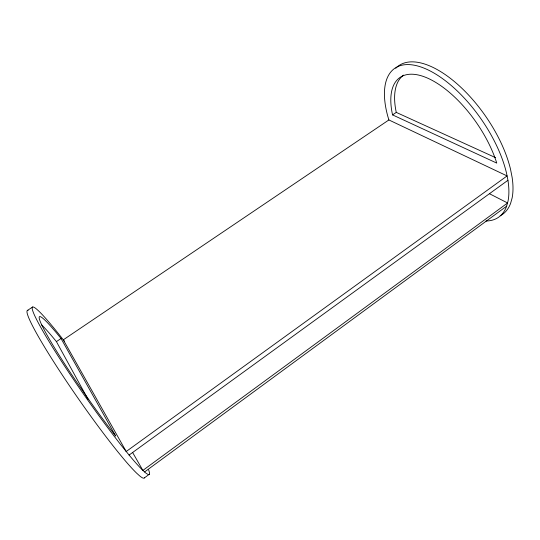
<?xml version="1.0" encoding="UTF-8"?>
<svg xmlns="http://www.w3.org/2000/svg" width="540" height="540" viewBox="0 0 540 540"><rect width="100%" height="100%" fill="white"/><g stroke="black" fill="none" stroke-linecap="round" stroke-linejoin="round"><path stroke-width="0.81" d="M144.369 477.9L149.276 474.289M144.565 471.96L506.648 206.152M129.094 455.051L507.938 180.293M88.013 399.269L56.416 341.618L61.034 338.506L115.702 436.05L114.669 434.72A90.167 6.959 55.1 0 1 47.095 335.158A90.167 6.959 55.1 0 1 59.704 336.852L61.034 338.506M392.56 114.899L496.746 163.094L496.28 161.602A80.278 36.97 55.1 0 0 428.794 78.678A80.278 36.97 55.1 0 0 392.135 112.901L392.56 114.899L396.279 112.394L495.592 157.66M485.953 221.009A90.767 41.857 55.1 0 0 506.594 206.314L508.066 200.941A90.767 41.857 55.1 0 0 507.964 180.448L507.094 175.932L388.881 119.948L63.288 339.836L126.205 451.507L129.202 455.18A101.986 7.884 55.1 0 0 141.757 469.307L144.653 472.034A101.986 7.884 55.1 0 0 148.635 469.854M27.587 310.345L32.677 306.99M489.409 193.698L507.593 202.979L142.877 470.401L132.611 452.473M56.416 341.618L55.073 339.971A90.308 7.655 55.1 0 0 41.384 324.614M64.624 341.543L60.548 336.326A101.986 7.884 55.1 0 0 41.445 328.55A101.986 7.884 55.1 0 0 123.849 448.592L126.205 451.507L507.094 175.932L506.345 172.402A90.767 41.857 55.1 0 0 427.93 69.849A90.767 41.857 55.1 0 0 387.693 115.931L388.881 119.948M396.279 112.394L395.861 110.389A80.17 37.402 55.1 0 1 403.583 75.114M500.189 215.757A90.639 42.343 55.1 0 0 510.597 203.378L512.116 197.978A90.639 42.343 55.1 0 0 512.129 177.424L510.55 169.371A90.639 42.343 55.1 0 0 457.313 84.065A90.639 42.343 55.1 0 0 395.752 68.29M144.585 477.421A102.141 8.674 55.1 0 1 139.536 475.794L136.58 473.108A102.141 8.674 55.1 0 1 123.822 459.081L118.409 452.52A102.141 8.674 55.1 0 1 53.123 360.848A102.141 8.674 55.1 0 1 28.107 310.298"/></g></svg>
